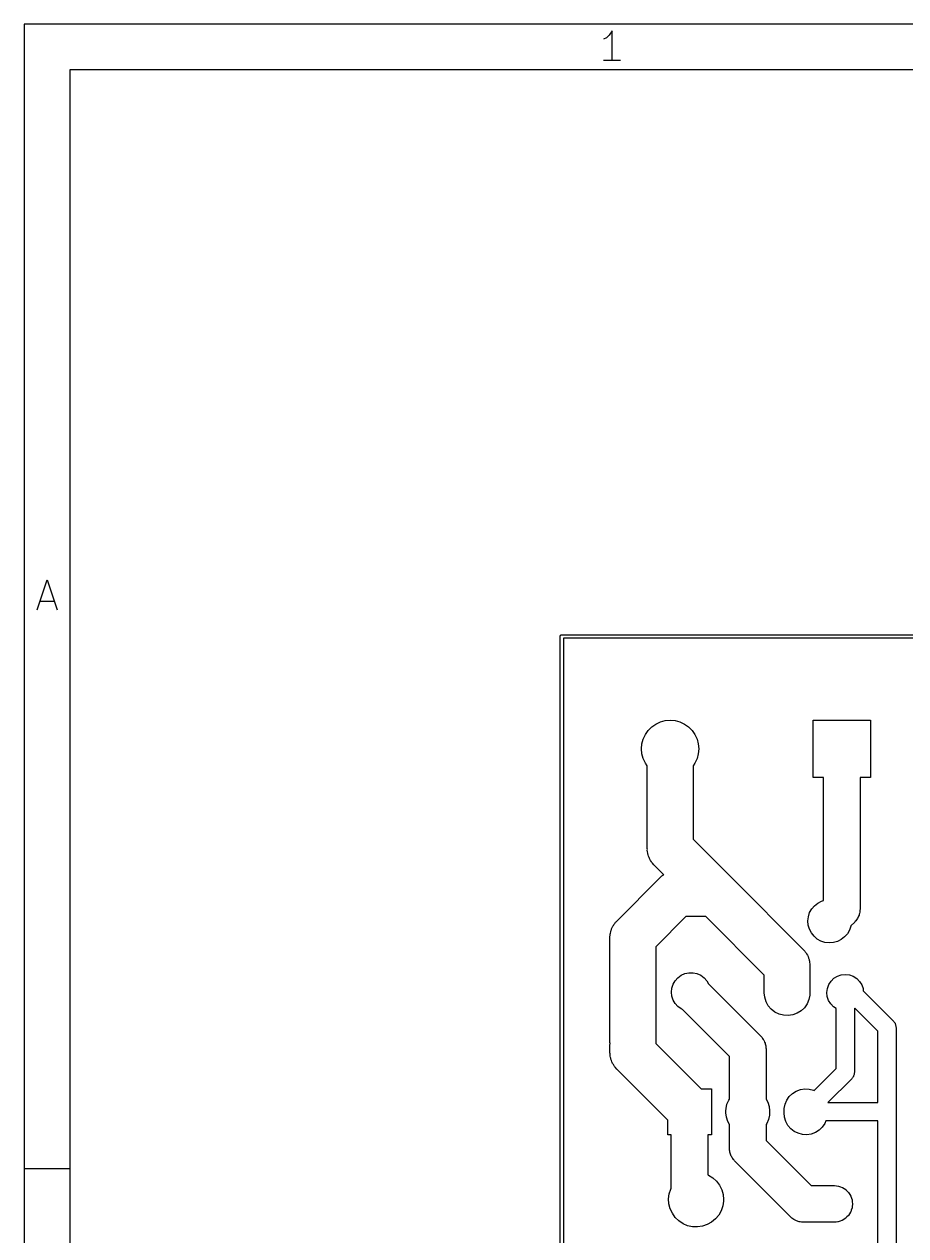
# Model space of a CAD drawing. Extents: x 10 to 287, y -200 to -10.
# Drawn here: x 10 to 48.5, y -62.9 to -10 of the extents above; entities that cross this region are included whole.
import ezdxf

# ---------------------------------------------------------------- set-up
doc = ezdxf.new("R2010")
doc.units = 0
doc.layers.add('BLACK', color=7, linetype='CONTINUOUS')

msp = doc.modelspace()

# ---------------------------------------------------------------- linework, layer by layer
at = {"layer": 'BLACK', "linetype": 'CONTINUOUS'}
for p, q in [((10, -10), (10, -200.007)), ((287.002, -10), (10, -10)), ((35.5702, -10.4738), (35.4464, -10.5976)), ((35.694, -10.2881), (35.5702, -10.4738)), ((35.694, -11.5881), (35.694, -10.2881)), ((35.4464, -10.5976), (35.3226, -10.6595)), ((36.0655, -11.5881), (35.3226, -11.5881)), ((12, -12), (12, -198.007)), ((285.002, -12), (12, -12)), ((10.5667, -35.5881), (11, -34.2881)), ((11, -34.2881), (11.4333, -35.5881)), ((10.6905, -35.2167), (11.3095, -35.2167)), ((33.4159, -122.27), (33.4163, -36.7559)), ((33.4163, -36.7559), (33.418, -36.7461)), ((33.4174, -36.7428), (33.4191, -36.74)), ((33.418, -36.7461), (33.4174, -36.7428)), ((33.4191, -36.74), (33.4208, -36.7302)), ((33.4208, -36.7302), (33.4334, -36.7153)), ((33.4334, -36.7153), (33.4431, -36.6984)), ((33.4431, -36.6984), (33.4495, -36.6961)), ((33.4495, -36.6961), (33.4538, -36.6909)), ((33.4538, -36.6909), (33.473, -36.6876)), ((33.473, -36.6876), (33.4913, -36.6809)), ((33.4913, -36.6809), (206.846, -36.7288)), ((33.5663, -36.8309), (33.5659, -122.195)), ((206.771, -36.8788), (33.5663, -36.8309)), ((37.2713, -40.8619), (37.4254, -40.7078)), ((37.4254, -40.7078), (37.6039, -40.5828)), ((37.6039, -40.5828), (37.8014, -40.4907)), ((37.8014, -40.4907), (38.0118, -40.4343)), ((38.0118, -40.4343), (38.2289, -40.4153)), ((38.2289, -40.4153), (38.446, -40.4343)), ((38.446, -40.4343), (38.6564, -40.4907)), ((38.6564, -40.4907), (38.8539, -40.5828)), ((38.8539, -40.5828), (39.0324, -40.7078)), ((39.0324, -40.7078), (39.1865, -40.8619)), ((44.4789, -42.9153), (44.4789, -40.4153)), ((44.4789, -40.4153), (46.9789, -40.4153)), ((46.9789, -40.4153), (46.9789, -42.9153)), ((36.9979, -41.4483), (37.0543, -41.2378)), ((37.0543, -41.2378), (37.1464, -41.0403)), ((37.1464, -41.0403), (37.2713, -40.8619)), ((39.1865, -40.8619), (39.3114, -41.0403)), ((39.3114, -41.0403), (39.4035, -41.2378)), ((39.4035, -41.2378), (39.4599, -41.4483)), ((36.9789, -41.6653), (36.9979, -41.4483)), ((36.9979, -41.8824), (36.9789, -41.6653)), ((39.4599, -41.4483), (39.4789, -41.6653)), ((39.4789, -41.6653), (39.4599, -41.8824)), ((37.0543, -42.0929), (36.9979, -41.8824)), ((37.1464, -42.2903), (37.0543, -42.0929)), ((37.2289, -42.4082), (37.1464, -42.2903)), ((39.3114, -42.2903), (39.2289, -42.4082)), ((39.4035, -42.0929), (39.3114, -42.2903)), ((39.4599, -41.8824), (39.4035, -42.0929)), ((37.2289, -46.0289), (37.2289, -42.4082)), ((39.2289, -42.4082), (39.2289, -45.6147)), ((44.9289, -42.9153), (44.4789, -42.9153)), ((44.9289, -48.2942), (44.9289, -42.9153)), ((46.9789, -42.9153), (46.5289, -42.9153)), ((46.5289, -42.9153), (46.5289, -48.6711)), ((37.2326, -46.0654), (37.2289, -46.0289)), ((39.2289, -45.6147), (40.9071, -47.2929)), ((37.2316, -46.1021), (37.2326, -46.0654)), ((37.2428, -46.1657), (37.2316, -46.1021)), ((37.2493, -46.23), (37.2428, -46.1657)), ((37.2603, -46.265), (37.2493, -46.23)), ((37.2667, -46.3012), (37.2603, -46.265)), ((37.2904, -46.3612), (37.2667, -46.3012)), ((37.3098, -46.4228), (37.2904, -46.3612)), ((37.3276, -46.4549), (37.3098, -46.4228)), ((37.3411, -46.4891), (37.3276, -46.4549)), ((37.3764, -46.5431), (37.3411, -46.4891)), ((37.4077, -46.5996), (37.3764, -46.5431)), ((37.4316, -46.6275), (37.4077, -46.5996)), ((37.4517, -46.6582), (37.4316, -46.6275)), ((37.5218, -46.736), (37.4517, -46.6582)), ((37.952, -47.1662), (37.5218, -46.736)), ((35.8929, -49.1929), (37.7929, -47.2929)), ((37.7929, -47.2929), (37.8707, -47.2229)), ((37.8707, -47.2229), (37.9014, -47.2027)), ((37.9014, -47.2027), (37.9293, -47.1789)), ((37.9293, -47.1789), (37.952, -47.1662)), ((40.9071, -47.2929), (44.0471, -50.4329)), ((44.3268, -48.8258), (44.4161, -48.6633)), ((44.4161, -48.6633), (44.5353, -48.5213)), ((44.5353, -48.5213), (44.6798, -48.4051)), ((44.6798, -48.4051), (44.8441, -48.3192)), ((44.8441, -48.3192), (44.9289, -48.2942)), ((46.5288, -48.6823), (46.5237, -48.7225)), ((46.5289, -48.6711), (46.5288, -48.6823)), ((35.843, -49.2466), (35.8697, -49.2214)), ((35.8697, -49.2214), (35.8929, -49.1929)), ((38.9142, -49), (37.6, -50.3142)), ((39.7858, -49), (38.9142, -49)), ((42.34, -51.5542), (39.7858, -49)), ((44.2501, -49.1867), (44.2708, -49.0025)), ((44.2656, -49.3715), (44.2501, -49.1867)), ((44.2708, -49.0025), (44.3268, -48.8258)), ((46.2946, -49.2368), (46.1272, -49.4042)), ((46.3199, -49.2051), (46.2946, -49.2368)), ((46.3488, -49.1767), (46.3199, -49.2051)), ((46.3753, -49.1356), (46.3488, -49.1767)), ((46.4058, -49.0974), (46.3753, -49.1356)), ((46.4235, -49.0609), (46.4058, -49.0974)), ((46.4455, -49.0268), (46.4235, -49.0609)), ((46.4622, -48.9809), (46.4455, -49.0268)), ((46.4835, -48.9368), (46.4622, -48.9809)), ((46.4926, -48.8973), (46.4835, -48.9368)), ((46.5065, -48.8592), (46.4926, -48.8973)), ((46.5126, -48.8107), (46.5065, -48.8592)), ((46.5236, -48.7631), (46.5126, -48.8107)), ((46.5237, -48.7225), (46.5236, -48.7631)), ((35.6055, -49.7955), (35.613, -49.7595)), ((35.613, -49.7595), (35.6158, -49.7229)), ((35.6158, -49.7229), (35.6336, -49.6608)), ((35.6336, -49.6608), (35.6468, -49.5976)), ((35.6468, -49.5976), (35.6614, -49.5639)), ((35.6614, -49.5639), (35.6715, -49.5286)), ((35.6715, -49.5286), (35.7014, -49.4714)), ((35.7014, -49.4714), (35.7271, -49.4121)), ((35.7271, -49.4121), (35.7481, -49.3821)), ((35.7481, -49.3821), (35.7652, -49.3495)), ((35.7652, -49.3495), (35.806, -49.2995)), ((35.806, -49.2995), (35.843, -49.2466)), ((44.3167, -49.5497), (44.2656, -49.3715)), ((44.4015, -49.7146), (44.3167, -49.5497)), ((44.5166, -49.8599), (44.4015, -49.7146)), ((45.9763, -49.7476), (45.8551, -49.888)), ((46.0679, -49.5864), (45.9763, -49.7476)), ((46.1264, -49.4105), (46.0679, -49.5864)), ((46.1272, -49.4042), (46.1264, -49.4105)), ((35.6, -49.9), (35.6055, -49.7955)), ((35.6, -54.5), (35.6, -49.9)), ((44.6578, -49.9801), (44.5166, -49.8599)), ((44.8197, -50.0705), (44.6578, -49.9801)), ((44.996, -50.1278), (44.8197, -50.0705)), ((45.1801, -50.1498), (44.996, -50.1278)), ((45.365, -50.1356), (45.1801, -50.1498)), ((45.5435, -50.0857), (45.365, -50.1356)), ((45.709, -50.0021), (45.5435, -50.0857)), ((45.8551, -49.888), (45.709, -50.0021)), ((37.6, -50.3142), (37.6, -54.5)), ((44.0471, -50.4329), (44.1171, -50.5107)), ((44.1171, -50.5107), (44.1373, -50.5414)), ((44.1373, -50.5414), (44.1611, -50.5693)), ((44.1611, -50.5693), (44.1925, -50.6258)), ((44.1925, -50.6258), (44.2278, -50.6798)), ((44.2278, -50.6798), (44.2413, -50.7139)), ((44.2413, -50.7139), (44.2591, -50.7461)), ((44.2591, -50.7461), (44.2784, -50.8077)), ((44.2784, -50.8077), (44.3022, -50.8677)), ((44.3022, -50.8677), (44.3086, -50.9039)), ((44.3086, -50.9039), (44.3196, -50.9389)), ((44.3196, -50.9389), (44.3261, -51.0032)), ((44.3261, -51.0032), (44.3373, -51.0668)), ((44.3373, -51.0668), (44.3363, -51.1035)), ((44.3363, -51.1035), (44.34, -51.14)), ((44.34, -51.14), (44.34, -52.325)), ((38.3635, -51.9543), (38.4523, -51.8004)), ((38.4523, -51.8004), (38.5712, -51.6683)), ((38.5712, -51.6683), (38.715, -51.5639)), ((38.715, -51.5639), (38.8773, -51.4916)), ((38.8773, -51.4916), (39.0512, -51.4547)), ((39.0512, -51.4547), (39.2288, -51.4547)), ((39.2288, -51.4547), (39.4027, -51.4916)), ((39.4027, -51.4916), (39.565, -51.5639)), ((39.565, -51.5639), (39.7088, -51.6683)), ((39.7088, -51.6683), (39.8277, -51.8004)), ((39.8277, -51.8004), (39.904, -51.9327)), ((42.34, -52.325), (42.34, -51.5542)), ((45.1634, -51.9693), (45.26, -51.8194)), ((45.26, -51.8194), (45.3875, -51.6946)), ((45.3875, -51.6946), (45.5394, -51.6011)), ((45.5394, -51.6011), (45.7082, -51.5437)), ((45.7082, -51.5437), (45.8856, -51.525)), ((45.8856, -51.525), (46.0627, -51.5461)), ((46.0627, -51.5461), (46.2307, -51.606)), ((46.2307, -51.606), (46.3813, -51.7015)), ((46.3813, -51.7015), (46.507, -51.8281)), ((46.507, -51.8281), (46.6015, -51.9793)), ((38.29, -52.3), (38.3086, -52.1233)), ((38.3086, -52.4767), (38.29, -52.3)), ((38.3086, -52.1233), (38.3635, -51.9543)), ((39.904, -51.9327), (42.1846, -54.2132)), ((42.3604, -52.5261), (42.34, -52.325)), ((44.34, -52.325), (44.3345, -52.4295)), ((45.0801, -52.3138), (45.1024, -52.1369)), ((45.0975, -52.4913), (45.0801, -52.3138)), ((45.1024, -52.1369), (45.1634, -51.9693)), ((46.6015, -51.9793), (46.6601, -52.1478)), ((46.6601, -52.1478), (46.6711, -52.2454)), ((46.6711, -52.2454), (47.9828, -53.5572)), ((38.3635, -52.6457), (38.3086, -52.4767)), ((38.4523, -52.7996), (38.3635, -52.6457)), ((38.5712, -52.9317), (38.4523, -52.7996)), ((38.715, -53.0361), (38.5712, -52.9317)), ((42.4209, -52.7189), (42.3604, -52.5261)), ((42.5189, -52.8957), (42.4209, -52.7189)), ((42.6504, -53.0492), (42.5189, -52.8957)), ((44.2129, -52.8129), (44.097, -52.9784)), ((44.2932, -52.6274), (44.2129, -52.8129)), ((44.3345, -52.4295), (44.2932, -52.6274)), ((45.1538, -52.6606), (45.0975, -52.4913)), ((45.2462, -52.8131), (45.1538, -52.6606)), ((45.3701, -52.9414), (45.2462, -52.8131)), ((45.48, -53.0134), (45.3701, -52.9414)), ((38.7686, -53.06), (38.715, -53.0361)), ((40.8189, -55.1102), (38.7686, -53.06)), ((42.8101, -53.173), (42.6504, -53.0492)), ((42.9914, -53.2623), (42.8101, -53.173)), ((43.187, -53.3132), (42.9914, -53.2623)), ((43.3888, -53.3238), (43.187, -53.3132)), ((43.5887, -53.2936), (43.3888, -53.3238)), ((43.7784, -53.2238), (43.5887, -53.2936)), ((43.9501, -53.1173), (43.7784, -53.2238)), ((44.097, -52.9784), (43.9501, -53.1173)), ((45.48, -55.6428), (45.48, -53.0134)), ((46.2966, -53.0022), (46.28, -53.0121)), ((46.28, -53.0121), (46.28, -55.8085)), ((47.3, -54.0057), (46.2966, -53.0022)), ((47.9828, -53.5572), (48.0013, -53.5826)), ((48.0013, -53.5826), (48.0236, -53.6049)), ((48.0236, -53.6049), (48.0379, -53.6329)), ((48.0379, -53.6329), (48.0564, -53.6584)), ((48.0564, -53.6584), (48.0661, -53.6883)), ((48.0661, -53.6883), (48.0804, -53.7164)), ((48.0804, -53.7164), (48.0853, -53.7475)), ((48.0853, -53.7475), (48.0951, -53.7774)), ((48.0951, -53.7774), (48.0951, -53.8089)), ((48.0951, -53.8089), (48.1, -53.84)), ((48.1, -53.84), (48.1, -77.4)), ((35.6039, -54.5383), (35.6, -54.5)), ((37.6, -54.5), (37.598, -54.5386)), ((42.1846, -54.2132), (42.1924, -54.2211)), ((42.1924, -54.2211), (42.2172, -54.2532)), ((42.2172, -54.2532), (42.2458, -54.2819)), ((42.2458, -54.2819), (42.2717, -54.3234)), ((42.2717, -54.3234), (42.3017, -54.3621)), ((42.3017, -54.3621), (42.3188, -54.3988)), ((42.3188, -54.3988), (42.3403, -54.4332)), ((42.3403, -54.4332), (42.3564, -54.4794)), ((42.3564, -54.4794), (42.3771, -54.5237)), ((42.3771, -54.5237), (42.3856, -54.5633)), ((47.3, -57.1296), (47.3, -54.0057)), ((35.6, -54.6126), (35.6039, -54.5383)), ((35.6, -54.9548), (35.6, -54.6126)), ((35.6037, -54.9913), (35.6, -54.9548)), ((35.6027, -55.028), (35.6037, -54.9913)), ((35.6139, -55.0916), (35.6027, -55.028)), ((37.598, -54.5386), (39.589, -56.5296)), ((42.3856, -54.5633), (42.399, -54.6016)), ((42.399, -54.6016), (42.4044, -54.6502)), ((42.4044, -54.6502), (42.4148, -54.698)), ((42.4148, -54.698), (42.4143, -54.7386)), ((42.4143, -54.7386), (42.4189, -54.7789)), ((42.4189, -54.7789), (42.4189, -56.9707)), ((35.6204, -55.1559), (35.6139, -55.0916)), ((35.6314, -55.1909), (35.6204, -55.1559)), ((35.6378, -55.2271), (35.6314, -55.1909)), ((35.6616, -55.2871), (35.6378, -55.2271)), ((35.6809, -55.3487), (35.6616, -55.2871)), ((35.6987, -55.3809), (35.6809, -55.3487)), ((35.7122, -55.415), (35.6987, -55.3809)), ((35.7475, -55.469), (35.7122, -55.415)), ((35.7789, -55.5255), (35.7475, -55.469)), ((35.8027, -55.5534), (35.7789, -55.5255)), ((35.8229, -55.5841), (35.8027, -55.5534)), ((35.8929, -55.6619), (35.8229, -55.5841)), ((40.8189, -56.9725), (40.8189, -55.1102)), ((38.1264, -57.8954), (35.8929, -55.6619)), ((44.5194, -56.6034), (45.48, -55.6428)), ((46.1628, -56.0913), (45.1246, -57.1296)), ((46.1813, -56.0658), (46.1628, -56.0913)), ((46.2036, -56.0436), (46.1813, -56.0658)), ((46.2179, -56.0155), (46.2036, -56.0436)), ((46.2364, -55.9901), (46.2179, -56.0155)), ((46.2461, -55.9601), (46.2364, -55.9901)), ((46.2604, -55.9321), (46.2461, -55.9601)), ((46.2653, -55.901), (46.2604, -55.9321)), ((46.2751, -55.871), (46.2653, -55.901)), ((46.28, -55.8085), (46.2751, -55.8396)), ((46.2751, -55.8396), (46.2751, -55.871)), ((39.589, -56.5296), (40.0314, -56.5296)), ((40.0314, -56.5296), (40.0314, -58.5296)), ((43.5777, -56.7274), (43.7413, -56.626)), ((43.7413, -56.626), (43.922, -56.5595)), ((43.922, -56.5595), (44.1123, -56.5307)), ((44.1123, -56.5307), (44.3046, -56.5408)), ((44.3046, -56.5408), (44.4909, -56.5893)), ((44.4909, -56.5893), (44.5194, -56.6034)), ((40.711, -57.1941), (40.7874, -57.0174)), ((40.7874, -57.0174), (40.8189, -56.9725)), ((42.4189, -56.9707), (42.4943, -57.1069)), ((42.4943, -57.1069), (42.5519, -57.2906)), ((43.251, -57.1941), (43.3274, -57.0174)), ((43.3274, -57.0174), (43.4378, -56.8597)), ((43.4378, -56.8597), (43.5777, -56.7274)), ((45.1246, -57.1296), (47.3, -57.1296)), ((40.6664, -57.4821), (40.6716, -57.3825)), ((40.6664, -57.5771), (40.6664, -57.4821)), ((40.6858, -57.7686), (40.6664, -57.5771)), ((40.6716, -57.3825), (40.711, -57.1941)), ((42.5661, -57.6767), (42.5268, -57.8651)), ((42.5519, -57.2906), (42.5714, -57.4821)), ((42.5714, -57.5771), (42.5661, -57.6767)), ((42.5714, -57.4821), (42.5714, -57.5771)), ((43.2064, -57.4821), (43.2116, -57.3825)), ((43.2064, -57.5771), (43.2064, -57.4821)), ((43.2258, -57.7686), (43.2064, -57.5771)), ((43.2116, -57.3825), (43.251, -57.1941)), ((38.1264, -58.5296), (38.1264, -57.8954)), ((40.7434, -57.9523), (40.6858, -57.7686)), ((40.8189, -58.0885), (40.7434, -57.9523)), ((40.8189, -59.1189), (40.8189, -58.0885)), ((42.4503, -58.0418), (42.4189, -58.0867)), ((42.4189, -58.0867), (42.4189, -58.7875)), ((42.5268, -57.8651), (42.4503, -58.0418)), ((43.2834, -57.9523), (43.2258, -57.7686)), ((43.3767, -58.1207), (43.2834, -57.9523)), ((43.502, -58.2669), (43.3767, -58.1207)), ((44.8799, -58.1995), (44.74, -58.3318)), ((44.9903, -58.0418), (44.8799, -58.1995)), ((45.0389, -57.9296), (44.9903, -58.0418)), ((47.3, -57.9296), (45.0389, -57.9296)), ((47.3, -77.2343), (47.3, -57.9296)), ((38.2789, -58.5296), (38.1264, -58.5296)), ((38.2789, -60.8609), (38.2789, -58.5296)), ((40.0314, -58.5296), (39.8789, -58.5296)), ((39.8789, -58.5296), (39.8789, -60.2835)), ((43.6541, -58.3849), (43.502, -58.2669)), ((43.8269, -58.4699), (43.6541, -58.3849)), ((44.0131, -58.5184), (43.8269, -58.4699)), ((44.2054, -58.5285), (44.0131, -58.5184)), ((44.3957, -58.4997), (44.2054, -58.5285)), ((44.5764, -58.4332), (44.3957, -58.4997)), ((44.74, -58.3318), (44.5764, -58.4332)), ((40.8234, -59.1592), (40.8189, -59.1189)), ((40.823, -59.1997), (40.8234, -59.1592)), ((40.8333, -59.2475), (40.823, -59.1997)), ((40.8387, -59.2961), (40.8333, -59.2475)), ((40.8521, -59.3344), (40.8387, -59.2961)), ((42.4189, -58.7875), (44.3864, -60.755)), ((40.8607, -59.374), (40.8521, -59.3344)), ((40.8813, -59.4183), (40.8607, -59.374)), ((40.8974, -59.4645), (40.8813, -59.4183)), ((40.9189, -59.4989), (40.8974, -59.4645)), ((40.936, -59.5357), (40.9189, -59.4989)), ((40.966, -59.5743), (40.936, -59.5357)), ((40.9919, -59.6158), (40.966, -59.5743)), ((41.0205, -59.6446), (40.9919, -59.6158)), ((41.0453, -59.6766), (41.0205, -59.6446)), ((41.0532, -59.6846), (41.0453, -59.6766)), ((43.4893, -62.1207), (41.0532, -59.6846)), ((10, -60), (12, -60)), ((39.8789, -60.2835), (39.9089, -60.2954)), ((39.9089, -60.2954), (40.0946, -60.4126)), ((38.2554, -60.9054), (38.2789, -60.8609)), ((40.0946, -60.4126), (40.2558, -60.5617)), ((40.2558, -60.5617), (40.3872, -60.7377)), ((40.3872, -60.7377), (40.4844, -60.9346)), ((44.3864, -60.755), (45.4, -60.755)), ((45.4, -60.755), (45.4054, -60.755)), ((45.4054, -60.755), (45.4056, -60.755)), ((45.4056, -60.755), (45.4058, -60.755)), ((45.4058, -60.755), (45.4112, -60.7551)), ((45.4112, -60.7551), (45.4969, -60.7659)), ((45.4969, -60.7659), (45.5827, -60.7761)), ((45.5827, -60.7761), (45.5853, -60.7771)), ((45.5853, -60.7771), (45.5881, -60.7774)), ((45.5881, -60.7774), (45.6693, -60.807)), ((45.6693, -60.807), (45.7507, -60.836)), ((45.7507, -60.836), (45.7531, -60.8375)), ((45.7531, -60.8375), (45.7557, -60.8384)), ((45.7557, -60.8384), (45.8283, -60.8852)), ((45.8283, -60.8852), (45.9013, -60.9315)), ((38.1645, -61.3332), (38.1903, -61.1152)), ((38.1788, -61.5524), (38.1645, -61.3332)), ((38.1903, -61.1152), (38.2554, -60.9054)), ((40.4844, -60.9346), (40.544, -61.146)), ((40.544, -61.146), (40.5641, -61.3647)), ((40.5641, -61.3647), (40.5624, -61.4275)), ((45.9013, -60.9315), (45.9033, -60.9335)), ((45.9033, -60.9335), (45.9056, -60.935)), ((45.9056, -60.935), (45.9661, -60.9968)), ((45.9661, -60.9968), (46.027, -61.0581)), ((46.027, -61.0581), (46.0284, -61.0605)), ((46.0284, -61.0605), (46.0304, -61.0625)), ((46.0304, -61.0625), (46.0757, -61.1361)), ((46.0757, -61.1361), (46.1215, -61.2093)), ((46.1215, -61.2093), (46.1224, -61.212)), ((46.1224, -61.212), (46.1239, -61.2144)), ((46.1239, -61.2144), (46.1517, -61.2962)), ((46.1517, -61.2962), (46.1801, -61.3778)), ((46.1801, -61.3778), (46.1804, -61.3805)), ((46.1804, -61.3805), (46.1813, -61.3832)), ((46.1813, -61.3832), (46.1904, -61.4692)), ((38.2329, -61.7652), (38.1788, -61.5524)), ((38.3248, -61.9647), (38.2329, -61.7652)), ((40.4603, -61.8527), (40.353, -62.0443)), ((40.5309, -61.6448), (40.4603, -61.8527)), ((40.5624, -61.4275), (40.5309, -61.6448)), ((46.1115, -61.9207), (46.0668, -61.988)), ((46.1145, -61.9128), (46.1115, -61.9207)), ((46.119, -61.9057), (46.1145, -61.9128)), ((46.1462, -61.8295), (46.119, -61.9057)), ((46.1749, -61.754), (46.1462, -61.8295)), ((46.176, -61.7456), (46.1749, -61.754)), ((46.1789, -61.7377), (46.176, -61.7456)), ((46.1884, -61.6574), (46.1789, -61.7377)), ((46.1997, -61.5773), (46.1884, -61.6574)), ((46.1904, -61.4692), (46.2, -61.555)), ((46.1999, -61.5611), (46.1997, -61.5773)), ((46.2, -61.555), (46.1999, -61.5601)), ((46.1999, -61.5601), (46.2, -61.5606)), ((46.2, -61.5606), (46.1999, -61.5611)), ((38.4516, -62.144), (38.3248, -61.9647)), ((38.6089, -62.2972), (38.4516, -62.144)), ((38.7915, -62.4192), (38.6089, -62.2972)), ((38.9933, -62.5059), (38.7915, -62.4192)), ((39.8522, -62.4609), (39.6442, -62.5315)), ((40.0438, -62.3536), (39.8522, -62.4609)), ((40.2126, -62.2132), (40.0438, -62.3536)), ((40.353, -62.0443), (40.2126, -62.2132)), ((43.521, -62.146), (43.4893, -62.1207)), ((43.5494, -62.175), (43.521, -62.146)), ((43.5905, -62.2014), (43.5494, -62.175)), ((43.6287, -62.232), (43.5905, -62.2014)), ((43.6652, -62.2496), (43.6287, -62.232)), ((43.6993, -62.2716), (43.6652, -62.2496)), ((43.7452, -62.2883), (43.6993, -62.2716)), ((43.7893, -62.3096), (43.7452, -62.2883)), ((43.8288, -62.3187), (43.7893, -62.3096)), ((43.8669, -62.3326), (43.8288, -62.3187)), ((43.9154, -62.3387), (43.8669, -62.3326)), ((43.963, -62.3497), (43.9154, -62.3387)), ((44.0036, -62.3498), (43.963, -62.3497)), ((44.0438, -62.3549), (44.0036, -62.3498)), ((44.055, -62.355), (44.0438, -62.3549)), ((45.4, -62.355), (44.055, -62.355)), ((45.4803, -62.346), (45.4, -62.355)), ((45.5609, -62.3387), (45.4803, -62.346)), ((45.5689, -62.3361), (45.5609, -62.3387)), ((45.5772, -62.3351), (45.5689, -62.3361)), ((45.6536, -62.3085), (45.5772, -62.3351)), ((45.7305, -62.2835), (45.6536, -62.3085)), ((45.7377, -62.2792), (45.7305, -62.2835)), ((45.7457, -62.2765), (45.7377, -62.2792)), ((45.8142, -62.2336), (45.7457, -62.2765)), ((45.8837, -62.1922), (45.8142, -62.2336)), ((45.8898, -62.1864), (45.8837, -62.1922)), ((45.8969, -62.182), (45.8898, -62.1864)), ((45.9543, -62.125), (45.8969, -62.182)), ((46.0128, -62.0692), (45.9543, -62.125)), ((46.0175, -62.0622), (46.0128, -62.0692)), ((46.0235, -62.0563), (46.0175, -62.0622)), ((46.0668, -61.988), (46.0235, -62.0563)), ((39.2074, -62.5544), (38.9933, -62.5059)), ((39.4269, -62.563), (39.2074, -62.5544)), ((39.6442, -62.5315), (39.4269, -62.563))]:
    msp.add_line(p, q, dxfattribs=at)

doc.saveas('drawing.dxf')
